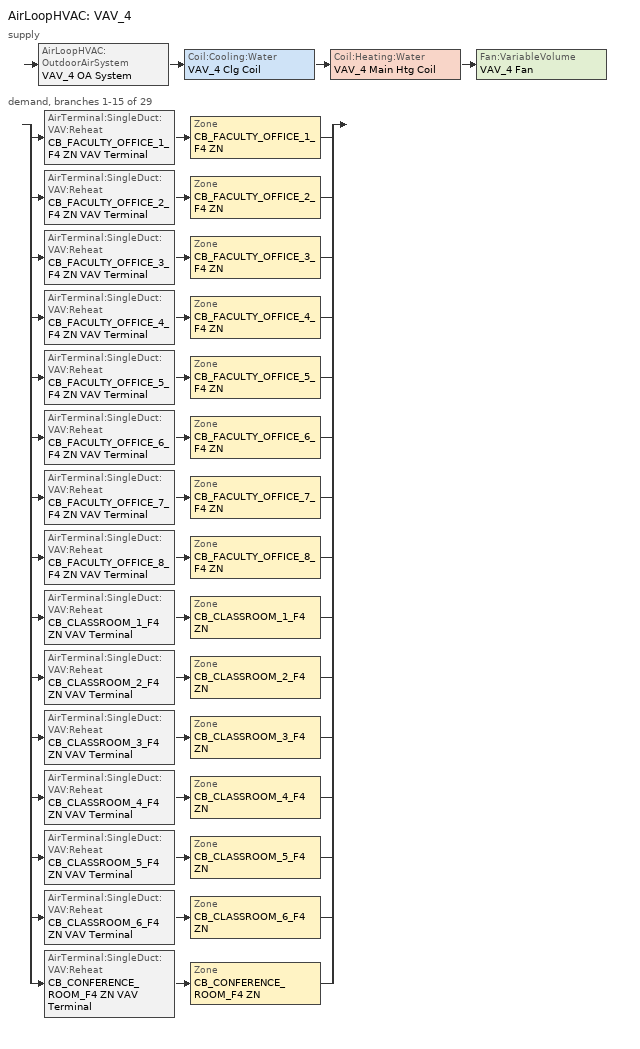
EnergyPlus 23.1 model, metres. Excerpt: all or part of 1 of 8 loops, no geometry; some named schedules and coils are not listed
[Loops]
AirLoopHVAC 'VAV_4'
 supply: AirLoopHVAC:OutdoorAirSystem 'VAV_4 OA System' > Coil:Cooling:Water 'VAV_4 Clg Coil' > Coil:Heating:Water 'VAV_4 Main Htg Coil' > Fan:VariableVolume 'VAV_4 Fan'
 demand, branches 1-15 of 29: split
  | AirTerminal:SingleDuct:VAV:Reheat 'CB_FACULTY_OFFICE_1_F4 ZN VAV Terminal' > Zone 'CB_FACULTY_OFFICE_1_F4 ZN'
  | AirTerminal:SingleDuct:VAV:Reheat 'CB_FACULTY_OFFICE_2_F4 ZN VAV Terminal' > Zone 'CB_FACULTY_OFFICE_2_F4 ZN'
  | AirTerminal:SingleDuct:VAV:Reheat 'CB_FACULTY_OFFICE_3_F4 ZN VAV Terminal' > Zone 'CB_FACULTY_OFFICE_3_F4 ZN'
  | AirTerminal:SingleDuct:VAV:Reheat 'CB_FACULTY_OFFICE_4_F4 ZN VAV Terminal' > Zone 'CB_FACULTY_OFFICE_4_F4 ZN'
  | AirTerminal:SingleDuct:VAV:Reheat 'CB_FACULTY_OFFICE_5_F4 ZN VAV Terminal' > Zone 'CB_FACULTY_OFFICE_5_F4 ZN'
  | AirTerminal:SingleDuct:VAV:Reheat 'CB_FACULTY_OFFICE_6_F4 ZN VAV Terminal' > Zone 'CB_FACULTY_OFFICE_6_F4 ZN'
  | AirTerminal:SingleDuct:VAV:Reheat 'CB_FACULTY_OFFICE_7_F4 ZN VAV Terminal' > Zone 'CB_FACULTY_OFFICE_7_F4 ZN'
  | AirTerminal:SingleDuct:VAV:Reheat 'CB_FACULTY_OFFICE_8_F4 ZN VAV Terminal' > Zone 'CB_FACULTY_OFFICE_8_F4 ZN'
  | AirTerminal:SingleDuct:VAV:Reheat 'CB_CLASSROOM_1_F4 ZN VAV Terminal' > Zone 'CB_CLASSROOM_1_F4 ZN'
  | AirTerminal:SingleDuct:VAV:Reheat 'CB_CLASSROOM_2_F4 ZN VAV Terminal' > Zone 'CB_CLASSROOM_2_F4 ZN'
  | AirTerminal:SingleDuct:VAV:Reheat 'CB_CLASSROOM_3_F4 ZN VAV Terminal' > Zone 'CB_CLASSROOM_3_F4 ZN'
  | AirTerminal:SingleDuct:VAV:Reheat 'CB_CLASSROOM_4_F4 ZN VAV Terminal' > Zone 'CB_CLASSROOM_4_F4 ZN'
  | AirTerminal:SingleDuct:VAV:Reheat 'CB_CLASSROOM_5_F4 ZN VAV Terminal' > Zone 'CB_CLASSROOM_5_F4 ZN'
  | AirTerminal:SingleDuct:VAV:Reheat 'CB_CLASSROOM_6_F4 ZN VAV Terminal' > Zone 'CB_CLASSROOM_6_F4 ZN'
  | AirTerminal:SingleDuct:VAV:Reheat 'CB_CONFERENCE_ROOM_F4 ZN VAV Terminal' > Zone 'CB_CONFERENCE_ROOM_F4 ZN'
[ZoneControl:Thermostat] Temperature Difference Between Cutout And Setpoint {deltaC}=0
Name | Zone or ZoneList | Control Type Schedule | Control 1
CB_CLASSROOM_1_F4 ZN Thermostat | CB_CLASSROOM_1_F4 ZN | CB_CLASSROOM_1_F4 ZN Thermostat Schedule | College - Classroom Thermostat 3
CB_CLASSROOM_2_F4 ZN Thermostat | CB_CLASSROOM_2_F4 ZN | CB_CLASSROOM_2_F4 ZN Thermostat Schedule | College - Classroom Thermostat 6
CB_CLASSROOM_3_F4 ZN Thermostat | CB_CLASSROOM_3_F4 ZN | CB_CLASSROOM_3_F4 ZN Thermostat Schedule | College - Classroom Thermostat 9
CB_CLASSROOM_4_F4 ZN Thermostat | CB_CLASSROOM_4_F4 ZN | CB_CLASSROOM_4_F4 ZN Thermostat Schedule | College - Classroom Thermostat 12
CB_CLASSROOM_5_F4 ZN Thermostat | CB_CLASSROOM_5_F4 ZN | CB_CLASSROOM_5_F4 ZN Thermostat Schedule | College - Classroom Thermostat 15
CB_CLASSROOM_6_F4 ZN Thermostat | CB_CLASSROOM_6_F4 ZN | CB_CLASSROOM_6_F4 ZN Thermostat Schedule | College - Classroom Thermostat 18
CB_CONFERENCE_ROOM_F4 ZN Thermostat | CB_CONFERENCE_ROOM_F4 ZN | CB_CONFERENCE_ROOM_F4 ZN Thermostat Schedule | College - Conference Thermostat 4
CB_FACULTY_OFFICE_1_F4 ZN Thermostat | CB_FACULTY_OFFICE_1_F4 ZN | CB_FACULTY_OFFICE_1_F4 ZN Thermostat Schedule | College - Office Thermostat 3
CB_FACULTY_OFFICE_2_F4 ZN Thermostat | CB_FACULTY_OFFICE_2_F4 ZN | CB_FACULTY_OFFICE_2_F4 ZN Thermostat Schedule | College - Office Thermostat 6
CB_FACULTY_OFFICE_3_F4 ZN Thermostat | CB_FACULTY_OFFICE_3_F4 ZN | CB_FACULTY_OFFICE_3_F4 ZN Thermostat Schedule | College - Office Thermostat 9
CB_FACULTY_OFFICE_4_F4 ZN Thermostat | CB_FACULTY_OFFICE_4_F4 ZN | CB_FACULTY_OFFICE_4_F4 ZN Thermostat Schedule | College - Office Thermostat 12
CB_FACULTY_OFFICE_5_F4 ZN Thermostat | CB_FACULTY_OFFICE_5_F4 ZN | CB_FACULTY_OFFICE_5_F4 ZN Thermostat Schedule | College - Office Thermostat 15
CB_FACULTY_OFFICE_6_F4 ZN Thermostat | CB_FACULTY_OFFICE_6_F4 ZN | CB_FACULTY_OFFICE_6_F4 ZN Thermostat Schedule | College - Office Thermostat 18
CB_FACULTY_OFFICE_7_F4 ZN Thermostat | CB_FACULTY_OFFICE_7_F4 ZN | CB_FACULTY_OFFICE_7_F4 ZN Thermostat Schedule | College - Office Thermostat 21
CB_FACULTY_OFFICE_8_F4 ZN Thermostat | CB_FACULTY_OFFICE_8_F4 ZN | CB_FACULTY_OFFICE_8_F4 ZN Thermostat Schedule | College - Office Thermostat 24
[ThermostatSetpoint:DualSetpoint]
Name | Heating Setpoint Temperature Schedule | Cooling Setpoint Temperature Schedule
College - Classroom Thermostat 3; College - Classroom Thermostat 6; College - Classroom Thermostat 9; College - Classroom Thermostat 12; College - Classroom Thermostat 15; College - Classroom Thermostat 18 | College HTGSETP_SCH | College CLGSETP_SCH
College - Conference Thermostat 4; College - Office Thermostat 3; College - Office Thermostat 6; College - Office Thermostat 9; College - Office Thermostat 12; College - Office Thermostat 15; College - Office Thermostat 18; College - Office Thermostat 21; College - Office Thermostat 24 | College HTGSETP_SCH - occupant standby mode | College CLGSETP_SCH - occupant standby mode
[AirTerminal:SingleDuct:VAV:Reheat] Availability Schedule=Always On Discrete; Maximum Air Flow Rate {m3/s}=Autosize; Fixed Minimum Air Flow Rate {m3/s}=0; Maximum Hot Water or Steam Flow Rate {m3/s}=Autosize; Minimum Hot Water or Steam Flow Rate {m3/s}=0; Convergence Tolerance=0.001; Damper Heating Action=ReverseWithLimits; Maximum Flow per Zone Floor Area During Reheat {m3/s-m2}=Autocalculate; Maximum Flow Fraction During Reheat=0.5; Maximum Reheat Air Temperature {C}=40
Name | Zone Minimum Air Flow Input Method | Constant Minimum Air Flow Fraction | Reheat Coil | Minimum Air Flow Fraction Schedule
CB_CLASSROOM_1_F4 ZN VAV Terminal | Constant | 0.01 | CB_CLASSROOM_1_F4 ZN Reheat Coil
CB_CLASSROOM_2_F4 ZN VAV Terminal | Constant | 0.01 | CB_CLASSROOM_2_F4 ZN Reheat Coil
CB_CLASSROOM_3_F4 ZN VAV Terminal | Constant | 0.01 | CB_CLASSROOM_3_F4 ZN Reheat Coil
CB_CLASSROOM_4_F4 ZN VAV Terminal | Constant | 0.01 | CB_CLASSROOM_4_F4 ZN Reheat Coil
CB_CLASSROOM_5_F4 ZN VAV Terminal | Constant | 0.01 | CB_CLASSROOM_5_F4 ZN Reheat Coil
CB_CLASSROOM_6_F4 ZN VAV Terminal | Constant | 0.01 | CB_CLASSROOM_6_F4 ZN Reheat Coil
CB_CONFERENCE_ROOM_F4 ZN VAV Terminal | Scheduled | 0 | CB_CONFERENCE_ROOM_F4 ZN Reheat Coil | CB_CONFERENCE_ROOM_F4 ZN VAV Terminal - MDP - adjusted
CB_FACULTY_OFFICE_1_F4 ZN VAV Terminal | Scheduled | 0 | CB_FACULTY_OFFICE_1_F4 ZN Reheat Coil | CB_FACULTY_OFFICE_1_F4 ZN VAV Terminal - MDP - adjusted
CB_FACULTY_OFFICE_2_F4 ZN VAV Terminal | Scheduled | 0 | CB_FACULTY_OFFICE_2_F4 ZN Reheat Coil | CB_FACULTY_OFFICE_2_F4 ZN VAV Terminal - MDP - adjusted
CB_FACULTY_OFFICE_3_F4 ZN VAV Terminal | Scheduled | 0 | CB_FACULTY_OFFICE_3_F4 ZN Reheat Coil | CB_FACULTY_OFFICE_3_F4 ZN VAV Terminal - MDP - adjusted
CB_FACULTY_OFFICE_4_F4 ZN VAV Terminal | Scheduled | 0 | CB_FACULTY_OFFICE_4_F4 ZN Reheat Coil | CB_FACULTY_OFFICE_4_F4 ZN VAV Terminal - MDP - adjusted
CB_FACULTY_OFFICE_5_F4 ZN VAV Terminal | Scheduled | 0 | CB_FACULTY_OFFICE_5_F4 ZN Reheat Coil | CB_FACULTY_OFFICE_5_F4 ZN VAV Terminal - MDP - adjusted
CB_FACULTY_OFFICE_6_F4 ZN VAV Terminal | Scheduled | 0 | CB_FACULTY_OFFICE_6_F4 ZN Reheat Coil | CB_FACULTY_OFFICE_6_F4 ZN VAV Terminal - MDP - adjusted
CB_FACULTY_OFFICE_7_F4 ZN VAV Terminal | Scheduled | 0 | CB_FACULTY_OFFICE_7_F4 ZN Reheat Coil | CB_FACULTY_OFFICE_7_F4 ZN VAV Terminal - MDP - adjusted
CB_FACULTY_OFFICE_8_F4 ZN VAV Terminal | Scheduled | 0 | CB_FACULTY_OFFICE_8_F4 ZN Reheat Coil | CB_FACULTY_OFFICE_8_F4 ZN VAV Terminal - MDP - adjusted
[Coil:Heating:Water]
VAV_4 Main Htg Coil: Availability Schedule=Always On Discrete; U-Factor Times Area Value {W/K}=Autosize; Maximum Water Flow Rate {m3/s}=Autosize; Performance Input Method=UFactorTimesAreaAndDesignWaterFlowRate; Rated Capacity {W}=Autosize; Rated Inlet Water Temperature {C}=82.2222; Rated Inlet Air Temperature {C}=7.22222; Rated Outlet Water Temperature {C}=71.1111; Rated Outlet Air Temperature {C}=12.7778; Rated Ratio for Air and Water Convection=0.5
[Zone equipment]
CB_CLASSROOM_1_F4 ZN: CB_CLASSROOM_1_F4 ZN VAV Terminal
CB_CLASSROOM_2_F4 ZN: CB_CLASSROOM_2_F4 ZN VAV Terminal
CB_CLASSROOM_3_F4 ZN: CB_CLASSROOM_3_F4 ZN VAV Terminal
CB_CLASSROOM_4_F4 ZN: CB_CLASSROOM_4_F4 ZN VAV Terminal
CB_CLASSROOM_5_F4 ZN: CB_CLASSROOM_5_F4 ZN VAV Terminal
CB_CLASSROOM_6_F4 ZN: CB_CLASSROOM_6_F4 ZN VAV Terminal
CB_CONFERENCE_ROOM_F4 ZN: CB_CONFERENCE_ROOM_F4 ZN VAV Terminal
CB_FACULTY_OFFICE_1_F4 ZN: CB_FACULTY_OFFICE_1_F4 ZN VAV Terminal
CB_FACULTY_OFFICE_2_F4 ZN: CB_FACULTY_OFFICE_2_F4 ZN VAV Terminal
CB_FACULTY_OFFICE_3_F4 ZN: CB_FACULTY_OFFICE_3_F4 ZN VAV Terminal
CB_FACULTY_OFFICE_4_F4 ZN: CB_FACULTY_OFFICE_4_F4 ZN VAV Terminal
CB_FACULTY_OFFICE_5_F4 ZN: CB_FACULTY_OFFICE_5_F4 ZN VAV Terminal
CB_FACULTY_OFFICE_6_F4 ZN: CB_FACULTY_OFFICE_6_F4 ZN VAV Terminal
CB_FACULTY_OFFICE_7_F4 ZN: CB_FACULTY_OFFICE_7_F4 ZN VAV Terminal
CB_FACULTY_OFFICE_8_F4 ZN: CB_FACULTY_OFFICE_8_F4 ZN VAV Terminal
[Sizing:Zone] Zone Cooling Design Supply Air Temperature Input Method=SupplyAirTemperature; Zone Cooling Design Supply Air Temperature {C}=12.7778; Zone Cooling Design Supply Air Temperature Difference {deltaC}=11.11; Zone Heating Design Supply Air Temperature Input Method=SupplyAirTemperature; Zone Heating Design Supply Air Temperature {C}=40; Zone Heating Design Supply Air Temperature Difference {deltaC}=11.11; Zone Cooling Design Supply Air Humidity Ratio {kgWater/kgDryAir}=0.0085; Zone Heating Design Supply Air Humidity Ratio {kgWater/kgDryAir}=0.008; Cooling Design Air Flow Method=DesignDayWithLimit; Cooling Design Air Flow Rate {m3/s}=0; Cooling Minimum Air Flow per Zone Floor Area {m3/s-m2}=0.000762; Cooling Minimum Air Flow {m3/s}=0; Cooling Minimum Air Flow Fraction=0; Heating Design Air Flow Method=DesignDay; Heating Design Air Flow Rate {m3/s}=0; Heating Maximum Air Flow per Zone Floor Area {m3/s-m2}=0.002032; Heating Maximum Air Flow {m3/s}=0.141576; Heating Maximum Air Flow Fraction=0.3; Account for Dedicated Outdoor Air System=No; Zone Load Sizing Method=Sensible Load Only No Latent Load; Zone Latent Cooling Design Supply Air Humidity Ratio Input Method=HumidityRatioDifference; Zone Cooling Design Supply Air Humidity Ratio Difference {kgWater/kgDryAir}=0.005; Zone Latent Heating Design Supply Air Humidity Ratio Input Method=HumidityRatioDifference; Zone Humidification Design Supply Air Humidity Ratio Difference {kgWater/kgDryAir}=0.005
Name | Design Specification Outdoor Air Object | Design Specification Zone Air Distribution Object
CB_CLASSROOM_1_F4 ZN | CB_CLASSROOM_1_F4 ZN DSOA Space List | CB_CLASSROOM_1_F4 ZN Design Spec Zone Air Dist
CB_CLASSROOM_2_F4 ZN | CB_CLASSROOM_2_F4 ZN DSOA Space List | CB_CLASSROOM_2_F4 ZN Design Spec Zone Air Dist
CB_CLASSROOM_3_F4 ZN | CB_CLASSROOM_3_F4 ZN DSOA Space List | CB_CLASSROOM_3_F4 ZN Design Spec Zone Air Dist
CB_CLASSROOM_4_F4 ZN | CB_CLASSROOM_4_F4 ZN DSOA Space List | CB_CLASSROOM_4_F4 ZN Design Spec Zone Air Dist
CB_CLASSROOM_5_F4 ZN | CB_CLASSROOM_5_F4 ZN DSOA Space List | CB_CLASSROOM_5_F4 ZN Design Spec Zone Air Dist
CB_CLASSROOM_6_F4 ZN | CB_CLASSROOM_6_F4 ZN DSOA Space List | CB_CLASSROOM_6_F4 ZN Design Spec Zone Air Dist
CB_CONFERENCE_ROOM_F4 ZN | CB_CONFERENCE_ROOM_F4 ZN DSOA Space List | CB_CONFERENCE_ROOM_F4 ZN Design Spec Zone Air Dist
CB_FACULTY_OFFICE_1_F4 ZN | CB_FACULTY_OFFICE_1_F4 ZN DSOA Space List | CB_FACULTY_OFFICE_1_F4 ZN Design Spec Zone Air Dist
CB_FACULTY_OFFICE_2_F4 ZN | CB_FACULTY_OFFICE_2_F4 ZN DSOA Space List | CB_FACULTY_OFFICE_2_F4 ZN Design Spec Zone Air Dist
CB_FACULTY_OFFICE_3_F4 ZN | CB_FACULTY_OFFICE_3_F4 ZN DSOA Space List | CB_FACULTY_OFFICE_3_F4 ZN Design Spec Zone Air Dist
CB_FACULTY_OFFICE_4_F4 ZN | CB_FACULTY_OFFICE_4_F4 ZN DSOA Space List | CB_FACULTY_OFFICE_4_F4 ZN Design Spec Zone Air Dist
CB_FACULTY_OFFICE_5_F4 ZN | CB_FACULTY_OFFICE_5_F4 ZN DSOA Space List | CB_FACULTY_OFFICE_5_F4 ZN Design Spec Zone Air Dist
CB_FACULTY_OFFICE_6_F4 ZN | CB_FACULTY_OFFICE_6_F4 ZN DSOA Space List | CB_FACULTY_OFFICE_6_F4 ZN Design Spec Zone Air Dist
CB_FACULTY_OFFICE_7_F4 ZN | CB_FACULTY_OFFICE_7_F4 ZN DSOA Space List | CB_FACULTY_OFFICE_7_F4 ZN Design Spec Zone Air Dist
CB_FACULTY_OFFICE_8_F4 ZN | CB_FACULTY_OFFICE_8_F4 ZN DSOA Space List | CB_FACULTY_OFFICE_8_F4 ZN Design Spec Zone Air Dist
[DesignSpecification:ZoneAirDistribution] Minimum Zone Ventilation Efficiency=0.6
CB_CLASSROOM_1_F4 ZN Design Spec Zone Air Dist; CB_CLASSROOM_2_F4 ZN Design Spec Zone Air Dist; CB_CLASSROOM_3_F4 ZN Design Spec Zone Air Dist; CB_CLASSROOM_4_F4 ZN Design Spec Zone Air Dist; CB_CLASSROOM_5_F4 ZN Design Spec Zone Air Dist; CB_CLASSROOM_6_F4 ZN Design Spec Zone Air Dist; CB_CONFERENCE_ROOM_F4 ZN Design Spec Zone Air Dist; CB_CORRIDOR_F4 ZN Design Spec Zone Air Dist; CB_FACULTY_OFFICE_1_F4 ZN Design Spec Zone Air Dist; CB_FACULTY_OFFICE_2_F4 ZN Design Spec Zone Air Dist; CB_FACULTY_OFFICE_3_F4 ZN Design Spec Zone Air Dist; CB_FACULTY_OFFICE_4_F4 ZN Design Spec Zone Air Dist; CB_FACULTY_OFFICE_5_F4 ZN Design Spec Zone Air Dist; CB_FACULTY_OFFICE_6_F4 ZN Design Spec Zone Air Dist; CB_FACULTY_OFFICE_7_F4 ZN Design Spec Zone Air Dist; CB_FACULTY_OFFICE_8_F4 ZN Design Spec Zone Air Dist; CB_FACULTY_RESTROOMS_1_F4 ZN Design Spec Zone Air Dist; CB_FACULTY_RESTROOMS_2_F4 ZN Design Spec Zone Air Dist; CB_LAB_1_F4 ZN Design Spec Zone Air Dist; CB_LAB_2_F4 ZN Design Spec Zone Air Dist; CB_LAB_3_F4 ZN Design Spec Zone Air Dist; CB_LAB_4_F4 ZN Design Spec Zone Air Dist; CB_MAIN_STAIRS_F4 ZN Design Spec Zone Air Dist; CB_OFFICES_OPEN_F4 ZN Design Spec Zone Air Dist; CB_SECONDARY_STAIRS_1_F4 ZN Design Spec Zone Air Dist; CB_SECONDARY_STAIRS_2_F4 ZN Design Spec Zone Air Dist; CB_STUDENTS_RESTROOMS_1_F4 ZN Design Spec Zone Air Dist; CB_STUDENTS_RESTROOMS_2_F4 ZN Design Spec Zone Air Dist; CB_UTILITY_F4 ZN Design Spec Zone Air Dist
[Controller:MechanicalVentilation]
VAV_4 Vent Controller: Availability Schedule=College MinOA_MotorizedDamper_Sched; Demand Controlled Ventilation=No; System Outdoor Air Method=Standard62.1VentilationRateProcedureWithLimit; Zone or ZoneList Name 1=CB_CLASSROOM_1_F4 ZN; Design Specification Outdoor Air Object Name 1=College - Classroom Ventilation; Design Specification Zone Air Distribution Object Name 1=CB_CLASSROOM_1_F4 ZN Design Spec Zone Air Dist; Zone or ZoneList Name 2=CB_CLASSROOM_2_F4 ZN; Design Specification Outdoor Air Object Name 2=College - Classroom Ventilation; Design Specification Zone Air Distribution Object Name 2=CB_CLASSROOM_2_F4 ZN Design Spec Zone Air Dist; Zone or ZoneList Name 3=CB_CLASSROOM_3_F4 ZN; Design Specification Outdoor Air Object Name 3=College - Classroom Ventilation; Design Specification Zone Air Distribution Object Name 3=CB_CLASSROOM_3_F4 ZN Design Spec Zone Air Dist; Zone or ZoneList Name 4=CB_CLASSROOM_4_F4 ZN; Design Specification Outdoor Air Object Name 4=College - Classroom Ventilation; Design Specification Zone Air Distribution Object Name 4=CB_CLASSROOM_4_F4 ZN Design Spec Zone Air Dist; Zone or ZoneList Name 5=CB_CLASSROOM_5_F4 ZN; Design Specification Outdoor Air Object Name 5=College - Classroom Ventilation; Design Specification Zone Air Distribution Object Name 5=CB_CLASSROOM_5_F4 ZN Design Spec Zone Air Dist; Zone or ZoneList Name 6=CB_CLASSROOM_6_F4 ZN; Design Specification Outdoor Air Object Name 6=College - Classroom Ventilation; Design Specification Zone Air Distribution Object Name 6=CB_CLASSROOM_6_F4 ZN Design Spec Zone Air Dist; Zone or ZoneList Name 7=CB_CONFERENCE_ROOM_F4 ZN; Design Specification Outdoor Air Object Name 7=College - Conference Ventilation; Design Specification Zone Air Distribution Object Name 7=CB_CONFERENCE_ROOM_F4 ZN Design Spec Zone Air Dist; Zone or ZoneList Name 8=CB_CORRIDOR_F4 ZN; Design Specification Outdoor Air Object Name 8=College - Corridor Ventilation; Design Specification Zone Air Distribution Object Name 8=CB_CORRIDOR_F4 ZN Design Spec Zone Air Dist; Zone or ZoneList Name 9=CB_FACULTY_OFFICE_1_F4 ZN; Design Specification Outdoor Air Object Name 9=College - Office Ventilation; Design Specification Zone Air Distribution Object Name 9=CB_FACULTY_OFFICE_1_F4 ZN Design Spec Zone Air Dist; Zone or ZoneList Name 10=CB_FACULTY_OFFICE_2_F4 ZN; Design Specification Outdoor Air Object Name 10=College - Office Ventilation; Design Specification Zone Air Distribution Object Name 10=CB_FACULTY_OFFICE_2_F4 ZN Design Spec Zone Air Dist; Zone or ZoneList Name 11=CB_FACULTY_OFFICE_3_F4 ZN; Design Specification Outdoor Air Object Name 11=College - Office Ventilation; Design Specification Zone Air Distribution Object Name 11=CB_FACULTY_OFFICE_3_F4 ZN Design Spec Zone Air Dist; Zone or ZoneList Name 12=CB_FACULTY_OFFICE_4_F4 ZN; Design Specification Outdoor Air Object Name 12=College - Office Ventilation; Design Specification Zone Air Distribution Object Name 12=CB_FACULTY_OFFICE_4_F4 ZN Design Spec Zone Air Dist; Zone or ZoneList Name 13=CB_FACULTY_OFFICE_5_F4 ZN; Design Specification Outdoor Air Object Name 13=College - Office Ventilation; Design Specification Zone Air Distribution Object Name 13=CB_FACULTY_OFFICE_5_F4 ZN Design Spec Zone Air Dist; Zone or ZoneList Name 14=CB_FACULTY_OFFICE_6_F4 ZN; Design Specification Outdoor Air Object Name 14=College - Office Ventilation; Design Specification Zone Air Distribution Object Name 14=CB_FACULTY_OFFICE_6_F4 ZN Design Spec Zone Air Dist; Zone or ZoneList Name 15=CB_FACULTY_OFFICE_7_F4 ZN; Design Specification Outdoor Air Object Name 15=College - Office Ventilation; Design Specification Zone Air Distribution Object Name 15=CB_FACULTY_OFFICE_7_F4 ZN Design Spec Zone Air Dist; Zone or ZoneList Name 16=CB_FACULTY_OFFICE_8_F4 ZN; Design Specification Outdoor Air Object Name 16=College - Office Ventilation; Design Specification Zone Air Distribution Object Name 16=CB_FACULTY_OFFICE_8_F4 ZN Design Spec Zone Air Dist; Zone or ZoneList Name 17=CB_FACULTY_RESTROOMS_1_F4 ZN; Design Specification Outdoor Air Object Name 17=College - Restroom Ventilation; Design Specification Zone Air Distribution Object Name 17=CB_FACULTY_RESTROOMS_1_F4 ZN Design Spec Zone Air Dist; Zone or ZoneList Name 18=CB_FACULTY_RESTROOMS_2_F4 ZN; Design Specification Outdoor Air Object Name 18=College - Restroom Ventilation; Design Specification Zone Air Distribution Object Name 18=CB_FACULTY_RESTROOMS_2_F4 ZN Design Spec Zone Air Dist; Zone or ZoneList Name 19=CB_LAB_1_F4 ZN; Design Specification Outdoor Air Object Name 19=College - Laboratory Ventilation; Design Specification Zone Air Distribution Object Name 19=CB_LAB_1_F4 ZN Design Spec Zone Air Dist; Zone or ZoneList Name 20=CB_LAB_2_F4 ZN; Design Specification Outdoor Air Object Name 20=College - Laboratory Ventilation; Design Specification Zone Air Distribution Object Name 20=CB_LAB_2_F4 ZN Design Spec Zone Air Dist; Zone or ZoneList Name 21=CB_LAB_3_F4 ZN; Design Specification Outdoor Air Object Name 21=College - Laboratory Ventilation; Design Specification Zone Air Distribution Object Name 21=CB_LAB_3_F4 ZN Design Spec Zone Air Dist; Zone or ZoneList Name 22=CB_LAB_4_F4 ZN; Design Specification Outdoor Air Object Name 22=College - Laboratory Ventilation; Design Specification Zone Air Distribution Object Name 22=CB_LAB_4_F4 ZN Design Spec Zone Air Dist; Zone or ZoneList Name 23=CB_MAIN_STAIRS_F4 ZN; Design Specification Outdoor Air Object Name 23=College - Stairs Ventilation; Design Specification Zone Air Distribution Object Name 23=CB_MAIN_STAIRS_F4 ZN Design Spec Zone Air Dist; Zone or ZoneList Name 24=CB_OFFICES_OPEN_F4 ZN; Design Specification Outdoor Air Object Name 24=College - Office Ventilation; Design Specification Zone Air Distribution Object Name 24=CB_OFFICES_OPEN_F4 ZN Design Spec Zone Air Dist; Zone or ZoneList Name 25=CB_SECONDARY_STAIRS_1_F4 ZN; Design Specification Outdoor Air Object Name 25=College - Stairs Ventilation; Design Specification Zone Air Distribution Object Name 25=CB_SECONDARY_STAIRS_1_F4 ZN Design Spec Zone Air Dist; Zone or ZoneList Name 26=CB_SECONDARY_STAIRS_2_F4 ZN; Design Specification Outdoor Air Object Name 26=College - Stairs Ventilation; Design Specification Zone Air Distribution Object Name 26=CB_SECONDARY_STAIRS_2_F4 ZN Design Spec Zone Air Dist; Zone or ZoneList Name 27=CB_STUDENTS_RESTROOMS_1_F4 ZN; Design Specification Outdoor Air Object Name 27=College - Restroom Ventilation; Design Specification Zone Air Distribution Object Name 27=CB_STUDENTS_RESTROOMS_1_F4 ZN Design Spec Zone Air Dist; Zone or ZoneList Name 28=CB_STUDENTS_RESTROOMS_2_F4 ZN; Design Specification Outdoor Air Object Name 28=College - Restroom Ventilation; Design Specification Zone Air Distribution Object Name 28=CB_STUDENTS_RESTROOMS_2_F4 ZN Design Spec Zone Air Dist; Zone or ZoneList Name 29=CB_UTILITY_F4 ZN; Design Specification Outdoor Air Object Name 29=College - Utility Ventilation; Design Specification Zone Air Distribution Object Name 29=CB_UTILITY_F4 ZN Design Spec Zone Air Dist
[DesignSpecification:OutdoorAir] Outdoor Air Method=Sum; Outdoor Air Flow per Zone {m3/s}=0; Outdoor Air Flow Air Changes per Hour {1/hr}=0
Name | Outdoor Air Flow per Person {m3/s-person} | Outdoor Air Flow per Zone Floor Area {m3/s-m2}
College - Classroom Ventilation; College - Laboratory Ventilation | 0 | 0
College - Conference Ventilation | 0.00330363 | 0
College - Corridor Ventilation; College - Stairs Ventilation; College - Utility Ventilation | 0 | 0.0001016
College - Office Ventilation | 0.00235974 | 0
College - Restroom Ventilation | 0.0353961 | 0
[DesignSpecification:OutdoorAir:SpaceList]
Name | Space Name 1 | Space Design Specification Outdoor Air Object Name 1
CB_CLASSROOM_1_F4 ZN DSOA Space List | CB_CLASSROOM_1_F4 | College - Classroom Ventilation
CB_CLASSROOM_2_F4 ZN DSOA Space List | CB_CLASSROOM_2_F4 | College - Classroom Ventilation
CB_CLASSROOM_3_F4 ZN DSOA Space List | CB_CLASSROOM_3_F4 | College - Classroom Ventilation
CB_CLASSROOM_4_F4 ZN DSOA Space List | CB_CLASSROOM_4_F4 | College - Classroom Ventilation
CB_CLASSROOM_5_F4 ZN DSOA Space List | CB_CLASSROOM_5_F4 | College - Classroom Ventilation
CB_CLASSROOM_6_F4 ZN DSOA Space List | CB_CLASSROOM_6_F4 | College - Classroom Ventilation
CB_CONFERENCE_ROOM_F4 ZN DSOA Space List | CB_CONFERENCE_ROOM_F4 | College - Conference Ventilation
CB_FACULTY_OFFICE_1_F4 ZN DSOA Space List | CB_FACULTY_OFFICE_1_F4 | College - Office Ventilation
CB_FACULTY_OFFICE_2_F4 ZN DSOA Space List | CB_FACULTY_OFFICE_2_F4 | College - Office Ventilation
CB_FACULTY_OFFICE_3_F4 ZN DSOA Space List | CB_FACULTY_OFFICE_3_F4 | College - Office Ventilation
CB_FACULTY_OFFICE_4_F4 ZN DSOA Space List | CB_FACULTY_OFFICE_4_F4 | College - Office Ventilation
CB_FACULTY_OFFICE_5_F4 ZN DSOA Space List | CB_FACULTY_OFFICE_5_F4 | College - Office Ventilation
CB_FACULTY_OFFICE_6_F4 ZN DSOA Space List | CB_FACULTY_OFFICE_6_F4 | College - Office Ventilation
CB_FACULTY_OFFICE_7_F4 ZN DSOA Space List | CB_FACULTY_OFFICE_7_F4 | College - Office Ventilation
CB_FACULTY_OFFICE_8_F4 ZN DSOA Space List | CB_FACULTY_OFFICE_8_F4 | College - Office Ventilation
[AirLoopHVAC]
VAV_4: Design Supply Air Flow Rate {m3/s}=AutoSize; Design Return Air Flow Fraction of Supply Air Flow=1
[Sizing:System]
VAV_4: Type of Load to Size On=Sensible; Design Outdoor Air Flow Rate {m3/s}=0.152304; Central Heating Maximum System Air Flow Ratio=0.3; Preheat Design Temperature {C}=7.22222; Preheat Design Humidity Ratio {kgWater/kgDryAir}=0.008; Precool Design Temperature {C}=12.7778; Precool Design Humidity Ratio {kgWater/kgDryAir}=0.008; Central Cooling Design Supply Air Temperature {C}=12.7778; Central Heating Design Supply Air Temperature {C}=12.7778; Type of Zone Sum to Use=Coincident; 100% Outdoor Air in Cooling=No; 100% Outdoor Air in Heating=No; Central Cooling Design Supply Air Humidity Ratio {kgWater/kgDryAir}=0.0085; Central Heating Design Supply Air Humidity Ratio {kgWater/kgDryAir}=0.008; Cooling Supply Air Flow Rate Method=DesignDay; Cooling Supply Air Flow Rate {m3/s}=0; Cooling Supply Air Flow Rate Per Floor Area {m3/s-m2}=0.00996765; Cooling Fraction of Autosized Cooling Supply Air Flow Rate=1; Cooling Supply Air Flow Rate Per Unit Cooling Capacity {m3/s-W}=3.94755e-05; Heating Supply Air Flow Rate Method=DesignDay; Heating Supply Air Flow Rate {m3/s}=0; Heating Supply Air Flow Rate Per Floor Area {m3/s-m2}=0.00996765; Heating Fraction of Autosized Heating Supply Air Flow Rate=1; Heating Fraction of Autosized Cooling Supply Air Flow Rate=1; Heating Supply Air Flow Rate Per Unit Heating Capacity {m3/s-W}=3.15882e-05; System Outdoor Air Method=ZoneSum; Zone Maximum Outdoor Air Fraction=1; Cooling Design Capacity Method=CoolingDesignCapacity; Cooling Design Capacity {W}=Autosize; Cooling Design Capacity Per Floor Area {W/m2}=234.7; Fraction of Autosized Cooling Design Capacity=1; Heating Design Capacity Method=HeatingDesignCapacity; Heating Design Capacity {W}=Autosize; Heating Design Capacity Per Floor Area {W/m2}=157; Fraction of Autosized Heating Design Capacity=1; Central Cooling Capacity Control Method=OnOff; Occupant Diversity=Autosize
[Controller:WaterCoil] Control Variable=Temperature; Actuator Variable=Flow; Maximum Actuated Flow {m3/s}=Autosize; Minimum Actuated Flow {m3/s}=0
Name | Action | Controller Convergence Tolerance {deltaC}
VAV_4 Clg Coil Controller | Reverse | Autosize
VAV_4 Main Htg Coil Controller | Normal | 0.0001
[Controller:OutdoorAir]
VAV_4 OA Controller: Minimum Outdoor Air Flow Rate {m3/s}=0; Maximum Outdoor Air Flow Rate {m3/s}=Autosize; Economizer Control Type=DifferentialEnthalpy; Economizer Control Action Type=ModulateFlow; Lockout Type=LockoutWithHeating; Minimum Limit Type=FixedMinimum; Minimum Outdoor Air Schedule=College MinOA_MotorizedDamper_Sched; Maximum Fraction of Outdoor Air Schedule=VAV_4_MAX_OA_FRAC; Mechanical Ventilation Controller=VAV_4 Vent Controller; High Humidity Control=No; Control High Indoor Humidity Based on Outdoor Humidity Ratio=Yes; Heat Recovery Bypass Control Type=BypassWhenWithinEconomizerLimits
[SetpointManager:MixedAir] Control Variable=Temperature
Name | Setpoint Node or NodeList
VAV_4 Mixed Air Node OS Default SPM | VAV_4 Mixed Air Node
VAV_4 Clg Coil Outlet Air Node OS Default SPM | VAV_4 Clg Coil Outlet Air Node
VAV_4 Main Htg Coil Outlet Air Node OS Default SPM | VAV_4 Main Htg Coil Outlet Air Node
[Coil:Cooling:Water]
VAV_4 Clg Coil: Availability Schedule=Always On Discrete; Design Water Flow Rate {m3/s}=Autosize; Design Air Flow Rate {m3/s}=Autosize; Design Inlet Water Temperature {C}=Autosize; Design Inlet Air Temperature {C}=Autosize; Design Outlet Air Temperature {C}=Autosize; Design Inlet Air Humidity Ratio {kgWater/kgDryAir}=Autosize; Design Outlet Air Humidity Ratio {kgWater/kgDryAir}=Autosize; Type of Analysis=SimpleAnalysis; Heat Exchanger Configuration=CrossFlow
[Fan:VariableVolume]
VAV_4 Fan: Availability Schedule=College HVACOperationSchd; Fan Total Efficiency=0.6084; Pressure Rise {Pa}=1389.92; Maximum Flow Rate {m3/s}=AutoSize; Fan Power Minimum Flow Rate Input Method=Fraction; Fan Power Minimum Flow Fraction=0.25; Fan Power Minimum Air Flow Rate {m3/s}=0; Motor Efficiency=0.936; Motor In Airstream Fraction=1; Fan Power Coefficient 1=0.04076; Fan Power Coefficient 2=0.0881; Fan Power Coefficient 3=-0.0729; Fan Power Coefficient 4=0.9437; Fan Power Coefficient 5=0
[SetpointManager:Scheduled]
VAV_4 Supply Air Setpoint Manager: Control Variable=Temperature; Schedule=Supply Air Temp - 55.0F; Setpoint Node or NodeList=VAV_4 Supply Outlet Node
[Schedule:Day:Interval]
College HTGSETP_SCH Default|SmrDsn|Wknd|Hol Day; College HTGSETP_SCH Default; College HTGSETP_SCH Summer Design Day: No, 24:00, 15.5556
College HTGSETP_SCH Wkdy Day: No, 06:00, 15.5556, 07:00, 17.7778, 08:00, 20, 21:00, 21.1111, 24:00, 15.5556
College HTGSETP_SCH Winter Design Day: No, 24:00, 21.1111
College CLGSETP_SCH Default|WntrDsn|Wknd|Hol Day; College CLGSETP_SCH Default; College CLGSETP_SCH Winter Design Day: No, 18:00, 29.4444, 24:00, 29.4444
College CLGSETP_SCH Wkdy Day: No, 06:00, 29.4444, 07:00, 27.7778, 08:00, 25.5556, 21:00, 23.8889, 24:00, 29.4444
College CLGSETP_SCH Summer Design Day: No, 24:00, 23.8889
College MinOA_MotorizedDamper_Sched Default|WntrDsn|Wknd|Hol Day; College MinOA_MotorizedDamper_Sched Default; College MinOA_MotorizedDamper_Sched Winter Design Day; College HVACOperationSchd Default; College HVACOperationSchd Default|Wknd|Hol Day: No, 24:00, 0
College MinOA_MotorizedDamper_Sched Wkdy|SmrDsn Day; College MinOA_MotorizedDamper_Sched Summer Design Day; College HVACOperationSchd Summer Design Day; College HVACOperationSchd Winter Design Day; College HVACOperationSchd Wkdy|SmrDsn|WntrDsn Day: No, 06:00, 0, 21:00, 1, 24:00, 0
College HTGSETP_SCH Default|SmrDsn|Wknd|Hol Day 1: No, 12:00, 15.5556, 13:00, 15, 24:00, 15.5556
College HTGSETP_SCH Wkdy Day 1: No, 06:00, 15.5556, 07:00, 17.7778, 08:00, 20, 12:00, 21.1111, 13:00, 20.5556, 21:00, 21.1111, 24:00, 15.5556
CB_CONFERENCE_ROOM_F4 ZN VAV Terminal - MDP Default 1: No, 12:00, 0.545, 13:00, 0.1, 24:00, 0.545
CB_FACULTY_OFFICE_1_F4 ZN VAV Terminal - MDP Default 1; CB_FACULTY_OFFICE_8_F4 ZN VAV Terminal - MDP Default 1: No, 12:00, 0.047, 13:00, 0.1, 24:00, 0.047
CB_FACULTY_OFFICE_2_F4 ZN VAV Terminal - MDP Default 1; CB_FACULTY_OFFICE_3_F4 ZN VAV Terminal - MDP Default 1; CB_FACULTY_OFFICE_4_F4 ZN VAV Terminal - MDP Default 1; CB_FACULTY_OFFICE_5_F4 ZN VAV Terminal - MDP Default 1; CB_FACULTY_OFFICE_6_F4 ZN VAV Terminal - MDP Default 1; CB_FACULTY_OFFICE_7_F4 ZN VAV Terminal - MDP Default 1: No, 12:00, 0.049, 13:00, 0.1, 24:00, 0.049
Supply Air Temp - 55.0F Default: No, 24:00, 12.7778
[Schedule:Week:Daily]
College HTGSETP_SCH Week Rule - Jan1-Dec31: College HTGSETP_SCH Default|SmrDsn|Wknd|Hol Day, College HTGSETP_SCH Wkdy Day, College HTGSETP_SCH Wkdy Day, College HTGSETP_SCH Wkdy Day, College HTGSETP_SCH Wkdy Day, College HTGSETP_SCH Wkdy Day, College HTGSETP_SCH Default|SmrDsn|Wknd|Hol Day, College HTGSETP_SCH Default, College HTGSETP_SCH Summer Design Day, College HTGSETP_SCH Winter Design Day, College HTGSETP_SCH Default, College HTGSETP_SCH Default
College CLGSETP_SCH Week Rule - Jan1-Dec31: College CLGSETP_SCH Default|WntrDsn|Wknd|Hol Day, College CLGSETP_SCH Wkdy Day, College CLGSETP_SCH Wkdy Day, College CLGSETP_SCH Wkdy Day, College CLGSETP_SCH Wkdy Day, College CLGSETP_SCH Wkdy Day, College CLGSETP_SCH Default|WntrDsn|Wknd|Hol Day, College CLGSETP_SCH Default, College CLGSETP_SCH Summer Design Day, College CLGSETP_SCH Winter Design Day, College CLGSETP_SCH Default, College CLGSETP_SCH Default
College MinOA_MotorizedDamper_Sched Week Rule - Jan1-Dec31: College MinOA_MotorizedDamper_Sched Default|WntrDsn|Wknd|Hol Day, College MinOA_MotorizedDamper_Sched Wkdy|SmrDsn Day, College MinOA_MotorizedDamper_Sched Wkdy|SmrDsn Day, College MinOA_MotorizedDamper_Sched Wkdy|SmrDsn Day, College MinOA_MotorizedDamper_Sched Wkdy|SmrDsn Day, College MinOA_MotorizedDamper_Sched Wkdy|SmrDsn Day, College MinOA_MotorizedDamper_Sched Default|WntrDsn|Wknd|Hol Day, College MinOA_MotorizedDamper_Sched Default, College MinOA_MotorizedDamper_Sched Summer Design Day, College MinOA_MotorizedDamper_Sched Winter Design Day, College MinOA_MotorizedDamper_Sched Default, College MinOA_MotorizedDamper_Sched Default
College HTGSETP_SCH - occupant standby mode Week Rule - Jan1-Dec31: College HTGSETP_SCH Default|SmrDsn|Wknd|Hol Day 1, College HTGSETP_SCH Wkdy Day 1, College HTGSETP_SCH Wkdy Day 1, College HTGSETP_SCH Wkdy Day 1, College HTGSETP_SCH Wkdy Day 1, College HTGSETP_SCH Wkdy Day 1, College HTGSETP_SCH Default|SmrDsn|Wknd|Hol Day 1, College HTGSETP_SCH Default 1, College HTGSETP_SCH Summer Design Day 1, College HTGSETP_SCH Winter Design Day 1, College HTGSETP_SCH Default 1, College HTGSETP_SCH Default 1
College CLGSETP_SCH - occupant standby mode Week Rule - Jan1-Dec31: College CLGSETP_SCH Default|WntrDsn|Wknd|Hol Day 1, College CLGSETP_SCH Wkdy Day 1, College CLGSETP_SCH Wkdy Day 1, College CLGSETP_SCH Wkdy Day 1, College CLGSETP_SCH Wkdy Day 1, College CLGSETP_SCH Wkdy Day 1, College CLGSETP_SCH Default|WntrDsn|Wknd|Hol Day 1, College CLGSETP_SCH Default 1, College CLGSETP_SCH Summer Design Day 1, College CLGSETP_SCH Winter Design Day 1, College CLGSETP_SCH Default 1, College CLGSETP_SCH Default 1
CB_CONFERENCE_ROOM_F4 ZN VAV Terminal - MDP - adjusted Week Rule - Jan1-Dec31: CB_CONFERENCE_ROOM_F4 ZN VAV Terminal - MDP Default 1, CB_CONFERENCE_ROOM_F4 ZN VAV Terminal - MDP Default 1, CB_CONFERENCE_ROOM_F4 ZN VAV Terminal - MDP Default 1, CB_CONFERENCE_ROOM_F4 ZN VAV Terminal - MDP Default 1, CB_CONFERENCE_ROOM_F4 ZN VAV Terminal - MDP Default 1, CB_CONFERENCE_ROOM_F4 ZN VAV Terminal - MDP Default 1, CB_CONFERENCE_ROOM_F4 ZN VAV Terminal - MDP Default 1, CB_CONFERENCE_ROOM_F4 ZN VAV Terminal - MDP Default 1, CB_CONFERENCE_ROOM_F4 ZN VAV Terminal - MDP Default 1, CB_CONFERENCE_ROOM_F4 ZN VAV Terminal - MDP Default 1, CB_CONFERENCE_ROOM_F4 ZN VAV Terminal - MDP Default 1, CB_CONFERENCE_ROOM_F4 ZN VAV Terminal - MDP Default 1
CB_FACULTY_OFFICE_1_F4 ZN VAV Terminal - MDP - adjusted Week Rule - Jan1-Dec31: CB_FACULTY_OFFICE_1_F4 ZN VAV Terminal - MDP Default 1, CB_FACULTY_OFFICE_1_F4 ZN VAV Terminal - MDP Default 1, CB_FACULTY_OFFICE_1_F4 ZN VAV Terminal - MDP Default 1, CB_FACULTY_OFFICE_1_F4 ZN VAV Terminal - MDP Default 1, CB_FACULTY_OFFICE_1_F4 ZN VAV Terminal - MDP Default 1, CB_FACULTY_OFFICE_1_F4 ZN VAV Terminal - MDP Default 1, CB_FACULTY_OFFICE_1_F4 ZN VAV Terminal - MDP Default 1, CB_FACULTY_OFFICE_1_F4 ZN VAV Terminal - MDP Default 1, CB_FACULTY_OFFICE_1_F4 ZN VAV Terminal - MDP Default 1, CB_FACULTY_OFFICE_1_F4 ZN VAV Terminal - MDP Default 1, CB_FACULTY_OFFICE_1_F4 ZN VAV Terminal - MDP Default 1, CB_FACULTY_OFFICE_1_F4 ZN VAV Terminal - MDP Default 1
CB_FACULTY_OFFICE_2_F4 ZN VAV Terminal - MDP - adjusted Week Rule - Jan1-Dec31: CB_FACULTY_OFFICE_2_F4 ZN VAV Terminal - MDP Default 1, CB_FACULTY_OFFICE_2_F4 ZN VAV Terminal - MDP Default 1, CB_FACULTY_OFFICE_2_F4 ZN VAV Terminal - MDP Default 1, CB_FACULTY_OFFICE_2_F4 ZN VAV Terminal - MDP Default 1, CB_FACULTY_OFFICE_2_F4 ZN VAV Terminal - MDP Default 1, CB_FACULTY_OFFICE_2_F4 ZN VAV Terminal - MDP Default 1, CB_FACULTY_OFFICE_2_F4 ZN VAV Terminal - MDP Default 1, CB_FACULTY_OFFICE_2_F4 ZN VAV Terminal - MDP Default 1, CB_FACULTY_OFFICE_2_F4 ZN VAV Terminal - MDP Default 1, CB_FACULTY_OFFICE_2_F4 ZN VAV Terminal - MDP Default 1, CB_FACULTY_OFFICE_2_F4 ZN VAV Terminal - MDP Default 1, CB_FACULTY_OFFICE_2_F4 ZN VAV Terminal - MDP Default 1
CB_FACULTY_OFFICE_3_F4 ZN VAV Terminal - MDP - adjusted Week Rule - Jan1-Dec31: CB_FACULTY_OFFICE_3_F4 ZN VAV Terminal - MDP Default 1, CB_FACULTY_OFFICE_3_F4 ZN VAV Terminal - MDP Default 1, CB_FACULTY_OFFICE_3_F4 ZN VAV Terminal - MDP Default 1, CB_FACULTY_OFFICE_3_F4 ZN VAV Terminal - MDP Default 1, CB_FACULTY_OFFICE_3_F4 ZN VAV Terminal - MDP Default 1, CB_FACULTY_OFFICE_3_F4 ZN VAV Terminal - MDP Default 1, CB_FACULTY_OFFICE_3_F4 ZN VAV Terminal - MDP Default 1, CB_FACULTY_OFFICE_3_F4 ZN VAV Terminal - MDP Default 1, CB_FACULTY_OFFICE_3_F4 ZN VAV Terminal - MDP Default 1, CB_FACULTY_OFFICE_3_F4 ZN VAV Terminal - MDP Default 1, CB_FACULTY_OFFICE_3_F4 ZN VAV Terminal - MDP Default 1, CB_FACULTY_OFFICE_3_F4 ZN VAV Terminal - MDP Default 1
CB_FACULTY_OFFICE_4_F4 ZN VAV Terminal - MDP - adjusted Week Rule - Jan1-Dec31: CB_FACULTY_OFFICE_4_F4 ZN VAV Terminal - MDP Default 1, CB_FACULTY_OFFICE_4_F4 ZN VAV Terminal - MDP Default 1, CB_FACULTY_OFFICE_4_F4 ZN VAV Terminal - MDP Default 1, CB_FACULTY_OFFICE_4_F4 ZN VAV Terminal - MDP Default 1, CB_FACULTY_OFFICE_4_F4 ZN VAV Terminal - MDP Default 1, CB_FACULTY_OFFICE_4_F4 ZN VAV Terminal - MDP Default 1, CB_FACULTY_OFFICE_4_F4 ZN VAV Terminal - MDP Default 1, CB_FACULTY_OFFICE_4_F4 ZN VAV Terminal - MDP Default 1, CB_FACULTY_OFFICE_4_F4 ZN VAV Terminal - MDP Default 1, CB_FACULTY_OFFICE_4_F4 ZN VAV Terminal - MDP Default 1, CB_FACULTY_OFFICE_4_F4 ZN VAV Terminal - MDP Default 1, CB_FACULTY_OFFICE_4_F4 ZN VAV Terminal - MDP Default 1
CB_FACULTY_OFFICE_5_F4 ZN VAV Terminal - MDP - adjusted Week Rule - Jan1-Dec31: CB_FACULTY_OFFICE_5_F4 ZN VAV Terminal - MDP Default 1, CB_FACULTY_OFFICE_5_F4 ZN VAV Terminal - MDP Default 1, CB_FACULTY_OFFICE_5_F4 ZN VAV Terminal - MDP Default 1, CB_FACULTY_OFFICE_5_F4 ZN VAV Terminal - MDP Default 1, CB_FACULTY_OFFICE_5_F4 ZN VAV Terminal - MDP Default 1, CB_FACULTY_OFFICE_5_F4 ZN VAV Terminal - MDP Default 1, CB_FACULTY_OFFICE_5_F4 ZN VAV Terminal - MDP Default 1, CB_FACULTY_OFFICE_5_F4 ZN VAV Terminal - MDP Default 1, CB_FACULTY_OFFICE_5_F4 ZN VAV Terminal - MDP Default 1, CB_FACULTY_OFFICE_5_F4 ZN VAV Terminal - MDP Default 1, CB_FACULTY_OFFICE_5_F4 ZN VAV Terminal - MDP Default 1, CB_FACULTY_OFFICE_5_F4 ZN VAV Terminal - MDP Default 1
CB_FACULTY_OFFICE_6_F4 ZN VAV Terminal - MDP - adjusted Week Rule - Jan1-Dec31: CB_FACULTY_OFFICE_6_F4 ZN VAV Terminal - MDP Default 1, CB_FACULTY_OFFICE_6_F4 ZN VAV Terminal - MDP Default 1, CB_FACULTY_OFFICE_6_F4 ZN VAV Terminal - MDP Default 1, CB_FACULTY_OFFICE_6_F4 ZN VAV Terminal - MDP Default 1, CB_FACULTY_OFFICE_6_F4 ZN VAV Terminal - MDP Default 1, CB_FACULTY_OFFICE_6_F4 ZN VAV Terminal - MDP Default 1, CB_FACULTY_OFFICE_6_F4 ZN VAV Terminal - MDP Default 1, CB_FACULTY_OFFICE_6_F4 ZN VAV Terminal - MDP Default 1, CB_FACULTY_OFFICE_6_F4 ZN VAV Terminal - MDP Default 1, CB_FACULTY_OFFICE_6_F4 ZN VAV Terminal - MDP Default 1, CB_FACULTY_OFFICE_6_F4 ZN VAV Terminal - MDP Default 1, CB_FACULTY_OFFICE_6_F4 ZN VAV Terminal - MDP Default 1
CB_FACULTY_OFFICE_7_F4 ZN VAV Terminal - MDP - adjusted Week Rule - Jan1-Dec31: CB_FACULTY_OFFICE_7_F4 ZN VAV Terminal - MDP Default 1, CB_FACULTY_OFFICE_7_F4 ZN VAV Terminal - MDP Default 1, CB_FACULTY_OFFICE_7_F4 ZN VAV Terminal - MDP Default 1, CB_FACULTY_OFFICE_7_F4 ZN VAV Terminal - MDP Default 1, CB_FACULTY_OFFICE_7_F4 ZN VAV Terminal - MDP Default 1, CB_FACULTY_OFFICE_7_F4 ZN VAV Terminal - MDP Default 1, CB_FACULTY_OFFICE_7_F4 ZN VAV Terminal - MDP Default 1, CB_FACULTY_OFFICE_7_F4 ZN VAV Terminal - MDP Default 1, CB_FACULTY_OFFICE_7_F4 ZN VAV Terminal - MDP Default 1, CB_FACULTY_OFFICE_7_F4 ZN VAV Terminal - MDP Default 1, CB_FACULTY_OFFICE_7_F4 ZN VAV Terminal - MDP Default 1, CB_FACULTY_OFFICE_7_F4 ZN VAV Terminal - MDP Default 1
CB_FACULTY_OFFICE_8_F4 ZN VAV Terminal - MDP - adjusted Week Rule - Jan1-Dec31: CB_FACULTY_OFFICE_8_F4 ZN VAV Terminal - MDP Default 1, CB_FACULTY_OFFICE_8_F4 ZN VAV Terminal - MDP Default 1, CB_FACULTY_OFFICE_8_F4 ZN VAV Terminal - MDP Default 1, CB_FACULTY_OFFICE_8_F4 ZN VAV Terminal - MDP Default 1, CB_FACULTY_OFFICE_8_F4 ZN VAV Terminal - MDP Default 1, CB_FACULTY_OFFICE_8_F4 ZN VAV Terminal - MDP Default 1, CB_FACULTY_OFFICE_8_F4 ZN VAV Terminal - MDP Default 1, CB_FACULTY_OFFICE_8_F4 ZN VAV Terminal - MDP Default 1, CB_FACULTY_OFFICE_8_F4 ZN VAV Terminal - MDP Default 1, CB_FACULTY_OFFICE_8_F4 ZN VAV Terminal - MDP Default 1, CB_FACULTY_OFFICE_8_F4 ZN VAV Terminal - MDP Default 1, CB_FACULTY_OFFICE_8_F4 ZN VAV Terminal - MDP Default 1
College HVACOperationSchd Week Rule - Jan1-Dec31: College HVACOperationSchd Default|Wknd|Hol Day, College HVACOperationSchd Wkdy|SmrDsn|WntrDsn Day, College HVACOperationSchd Wkdy|SmrDsn|WntrDsn Day, College HVACOperationSchd Wkdy|SmrDsn|WntrDsn Day, College HVACOperationSchd Wkdy|SmrDsn|WntrDsn Day, College HVACOperationSchd Wkdy|SmrDsn|WntrDsn Day, College HVACOperationSchd Default|Wknd|Hol Day, College HVACOperationSchd Default, College HVACOperationSchd Summer Design Day, College HVACOperationSchd Winter Design Day, College HVACOperationSchd Default, College HVACOperationSchd Default
Supply Air Temp - 55.0F Week Rule - Jan1-Dec31: Supply Air Temp - 55.0F Default, Supply Air Temp - 55.0F Default, Supply Air Temp - 55.0F Default, Supply Air Temp - 55.0F Default, Supply Air Temp - 55.0F Default, Supply Air Temp - 55.0F Default, Supply Air Temp - 55.0F Default, Supply Air Temp - 55.0F Default, Supply Air Temp - 55.0F Default, Supply Air Temp - 55.0F Default, Supply Air Temp - 55.0F Default, Supply Air Temp - 55.0F Default
[Schedule:Year]
College HTGSETP_SCH: College HTGSETP_SCH Week Rule - Jan1-Dec31, 1, 1, 12, 31
College CLGSETP_SCH: College CLGSETP_SCH Week Rule - Jan1-Dec31, 1, 1, 12, 31
College MinOA_MotorizedDamper_Sched: College MinOA_MotorizedDamper_Sched Week Rule - Jan1-Dec31, 1, 1, 12, 31
College HTGSETP_SCH - occupant standby mode: College HTGSETP_SCH - occupant standby mode Week Rule - Jan1-Dec31, 1, 1, 12, 31
College CLGSETP_SCH - occupant standby mode: College CLGSETP_SCH - occupant standby mode Week Rule - Jan1-Dec31, 1, 1, 12, 31
CB_CONFERENCE_ROOM_F4 ZN VAV Terminal - MDP - adjusted: CB_CONFERENCE_ROOM_F4 ZN VAV Terminal - MDP - adjusted Week Rule - Jan1-Dec31, 1, 1, 12, 31
CB_FACULTY_OFFICE_1_F4 ZN VAV Terminal - MDP - adjusted: CB_FACULTY_OFFICE_1_F4 ZN VAV Terminal - MDP - adjusted Week Rule - Jan1-Dec31, 1, 1, 12, 31
CB_FACULTY_OFFICE_2_F4 ZN VAV Terminal - MDP - adjusted: CB_FACULTY_OFFICE_2_F4 ZN VAV Terminal - MDP - adjusted Week Rule - Jan1-Dec31, 1, 1, 12, 31
CB_FACULTY_OFFICE_3_F4 ZN VAV Terminal - MDP - adjusted: CB_FACULTY_OFFICE_3_F4 ZN VAV Terminal - MDP - adjusted Week Rule - Jan1-Dec31, 1, 1, 12, 31
CB_FACULTY_OFFICE_4_F4 ZN VAV Terminal - MDP - adjusted: CB_FACULTY_OFFICE_4_F4 ZN VAV Terminal - MDP - adjusted Week Rule - Jan1-Dec31, 1, 1, 12, 31
CB_FACULTY_OFFICE_5_F4 ZN VAV Terminal - MDP - adjusted: CB_FACULTY_OFFICE_5_F4 ZN VAV Terminal - MDP - adjusted Week Rule - Jan1-Dec31, 1, 1, 12, 31
CB_FACULTY_OFFICE_6_F4 ZN VAV Terminal - MDP - adjusted: CB_FACULTY_OFFICE_6_F4 ZN VAV Terminal - MDP - adjusted Week Rule - Jan1-Dec31, 1, 1, 12, 31
CB_FACULTY_OFFICE_7_F4 ZN VAV Terminal - MDP - adjusted: CB_FACULTY_OFFICE_7_F4 ZN VAV Terminal - MDP - adjusted Week Rule - Jan1-Dec31, 1, 1, 12, 31
CB_FACULTY_OFFICE_8_F4 ZN VAV Terminal - MDP - adjusted: CB_FACULTY_OFFICE_8_F4 ZN VAV Terminal - MDP - adjusted Week Rule - Jan1-Dec31, 1, 1, 12, 31
College HVACOperationSchd: College HVACOperationSchd Week Rule - Jan1-Dec31, 1, 1, 12, 31
Supply Air Temp - 55.0F: Supply Air Temp - 55.0F Week Rule - Jan1-Dec31, 1, 1, 12, 31
[Schedule:Compact]
CB_CLASSROOM_1_F4 ZN Thermostat Schedule; CB_CLASSROOM_2_F4 ZN Thermostat Schedule; CB_CLASSROOM_3_F4 ZN Thermostat Schedule; CB_CLASSROOM_4_F4 ZN Thermostat Schedule; CB_CLASSROOM_5_F4 ZN Thermostat Schedule; CB_CLASSROOM_6_F4 ZN Thermostat Schedule; CB_CONFERENCE_ROOM_F4 ZN Thermostat Schedule; CB_FACULTY_OFFICE_1_F4 ZN Thermostat Schedule; CB_FACULTY_OFFICE_2_F4 ZN Thermostat Schedule; CB_FACULTY_OFFICE_3_F4 ZN Thermostat Schedule; CB_FACULTY_OFFICE_4_F4 ZN Thermostat Schedule; CB_FACULTY_OFFICE_5_F4 ZN Thermostat Schedule; CB_FACULTY_OFFICE_6_F4 ZN Thermostat Schedule; CB_FACULTY_OFFICE_7_F4 ZN Thermostat Schedule; CB_FACULTY_OFFICE_8_F4 ZN Thermostat Schedule: Through: 12/31, For: AllDays, Until: 24:00, 4
[Schedule:Constant] Hourly Value=1
Always On Discrete; VAV_4_MAX_OA_FRAC
